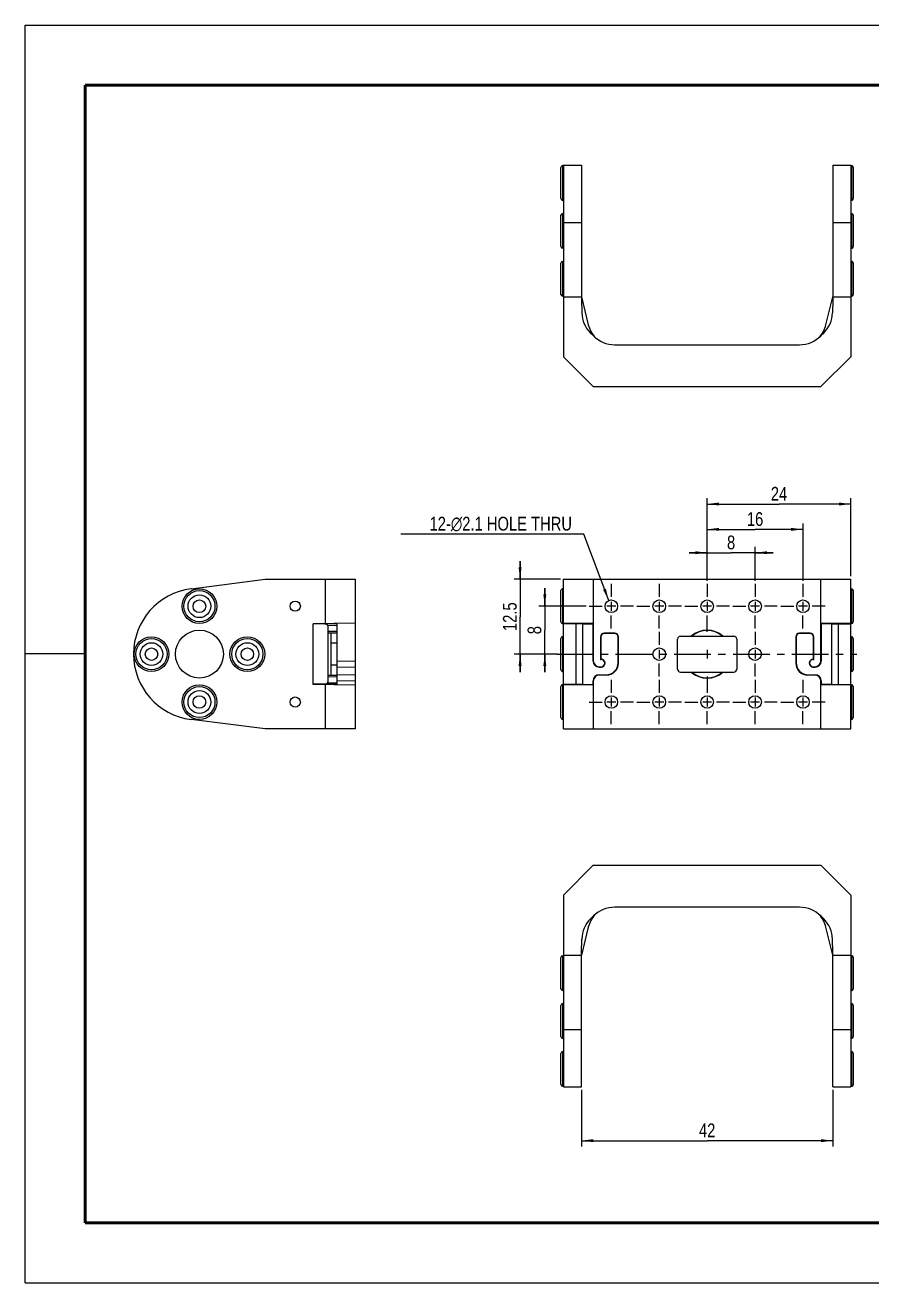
# Model space of a CAD drawing. Header units: millimetres. Extents: x 0 to 297, y 0 to 210.
# Drawn here: x 0 to 141.3, y 0 to 210 of the extents above; entities that cross this region are included whole.
import ezdxf

# ---------------------------------------------------------------- set-up
doc = ezdxf.new("R2010")
doc.units = ezdxf.units.MM
doc.header["$LTSCALE"] = 16.335
doc.linetypes.add('CENTER', pattern=[0.6, 0.375, -0.075, 0.075, -0.075])
doc.layers.get('0').update_dxf_attribs({"linetype": 'CONTINUOUS'})
doc.layers.add('02___PRT_ALL_AXES', color=7, linetype='CONTINUOUS')
doc.layers.add('7_ALL_FEATURES', color=7, linetype='CONTINUOUS')
doc.styles.get("Standard").update_dxf_attribs({"font": 'txt', "width": 0.8})
doc.dimstyles.new('DIMSTYLE_1', dxfattribs={"dimtxt": 2.3, "dimasz": 2, "dimexe": 0.18, "dimexo": 0.0625, "dimgap": 0.09, "dimtad": 1, "dimdec": 3, "dimdsep": 46, "dimtxsty": 'Standard', "dimblk": '_FILLED', "dimblk1": '_FILLED', "dimblk2": '_FILLED', "dimcen": 0.09, "dimadec": 0, "dimazin": 0, "dimtp": 0.001, "dimtm": 0.001, "dimtfac": 1, "dimtdec": 3, "dimtofl": 0, "dimtmove": 0, "dimatfit": 3, "dimldrblk": '_FILLED', "dimfxl": 1, "dimtolj": 1, "dimarcsym": 0})
doc.dimstyles.get("Standard").update_dxf_attribs({"dimtxt": 2.3, "dimasz": 2, "dimexe": 0.18, "dimexo": 0.0625, "dimgap": 0.09, "dimtad": 1, "dimdec": 3, "dimdsep": 46, "dimtxsty": 'Standard', "dimblk": '_FILLED', "dimblk1": '_FILLED', "dimblk2": '_FILLED', "dimcen": 0.09, "dimadec": 0, "dimazin": 0, "dimtol": 1, "dimtp": 0.05, "dimtm": 0.05, "dimtfac": 1, "dimtdec": 3, "dimtofl": 0, "dimtmove": 0, "dimatfit": 3, "dimldrblk": '_FILLED', "dimfxl": 1, "dimtolj": 1, "dimarcsym": 0})

# ---------------------------------------------------------------- blocks, each defined once
blk = doc.blocks.new('_FILLED')
at = {"color": 0, "linetype": 'ByBlock'}
blk.add_solid([(0, 0), (-1, 0.125), (-1, -0.125)], dxfattribs=at)
blk = doc.blocks.new('*D1')
at = {"color": 2, "linetype": 'Continuous'}
for p, q in [((113.85, 121.91), (110.85, 121.91)), ((110.85, 121.91), (117.85, 121.91)), ((113.85, 117.19), (113.85, 122.91)), ((124.85, 121.91), (117.85, 121.91)), ((121.85, 117.19), (121.85, 122.91)), ((121.85, 121.91), (124.85, 121.91))]:
    blk.add_line(p, q, dxfattribs=at)
at = {"color": 2, "linetype": 'Continuous', "xscale": 2, "yscale": 2, "zscale": 2}
blk.add_blockref('_FILLED', (113.85, 121.91), dxfattribs=at)
at = {"color": 2, "linetype": 'Continuous', "xscale": 2, "yscale": 2, "zscale": 2, "rotation": 180}
blk.add_blockref('_FILLED', (121.85, 121.91), dxfattribs=at)
at = {"color": 2, "linetype": 'Continuous', "insert": (117.85, 124.78), "char_height": 2.3, "width": 1.84, "attachment_point": 2, "line_spacing_factor": 0.9}
blk.add_mtext('8', dxfattribs=at)
blk = doc.blocks.new('*D2')
at = {"color": 2, "linetype": 'Continuous'}
for p, q in [((113.85, 117.19), (113.85, 126.81)), ((129.85, 117.19), (129.85, 126.81)), ((113.85, 125.81), (121.85, 125.81)), ((129.85, 125.81), (121.85, 125.81))]:
    blk.add_line(p, q, dxfattribs=at)
at = {"color": 2, "linetype": 'Continuous', "xscale": 2, "yscale": 2, "zscale": 2, "rotation": 180}
blk.add_blockref('_FILLED', (113.85, 125.81), dxfattribs=at)
at = {"color": 2, "linetype": 'Continuous', "xscale": 2, "yscale": 2, "zscale": 2}
blk.add_blockref('_FILLED', (129.85, 125.81), dxfattribs=at)
at = {"color": 2, "linetype": 'Continuous', "insert": (121.85, 128.68), "char_height": 2.3, "width": 3.68, "attachment_point": 2, "line_spacing_factor": 0.9}
blk.add_mtext('16', dxfattribs=at)
blk = doc.blocks.new('*D3')
at = {"color": 2, "linetype": 'Continuous'}
for p, q in [((113.85, 117.19), (113.85, 131.04)), ((137.85, 117.98), (137.85, 131.04)), ((113.85, 130.04), (125.85, 130.04)), ((137.85, 130.04), (125.85, 130.04))]:
    blk.add_line(p, q, dxfattribs=at)
at = {"color": 2, "linetype": 'Continuous', "xscale": 2, "yscale": 2, "zscale": 2, "rotation": 180}
blk.add_blockref('_FILLED', (113.85, 130.04), dxfattribs=at)
at = {"color": 2, "linetype": 'Continuous', "xscale": 2, "yscale": 2, "zscale": 2}
blk.add_blockref('_FILLED', (137.85, 130.04), dxfattribs=at)
at = {"color": 2, "linetype": 'Continuous', "insert": (125.85, 132.91), "char_height": 2.3, "width": 3.68, "attachment_point": 2, "line_spacing_factor": 0.9}
blk.add_mtext('24', dxfattribs=at)
blk = doc.blocks.new('*D4')
at = {"color": 2, "linetype": 'Continuous'}
for p, q in [((86.75, 112.98), (86.75, 115.98)), ((86.75, 115.98), (86.75, 108.98)), ((93.64, 112.98), (85.75, 112.98)), ((86.75, 101.98), (86.75, 108.98)), ((88.88, 104.98), (85.75, 104.98)), ((86.75, 104.98), (86.75, 101.98))]:
    blk.add_line(p, q, dxfattribs=at)
at = {"color": 2, "linetype": 'Continuous', "xscale": 2, "yscale": 2, "zscale": 2}
for p, rotation in [((86.75, 112.98), 270), ((86.75, 104.98), 90)]:
    blk.add_blockref('_FILLED', p, dxfattribs=dict(at, rotation=rotation))
at = {"color": 2, "linetype": 'Continuous', "insert": (83.87, 108.98), "char_height": 2.3, "width": 1.84, "attachment_point": 2, "rotation": 90, "line_spacing_factor": 0.9}
blk.add_mtext('8', dxfattribs=at)
blk = doc.blocks.new('*D5')
at = {"color": 2, "linetype": 'Continuous'}
for p, q in [((82.62, 117.48), (82.62, 120.48)), ((82.62, 120.48), (82.62, 111.23)), ((89.35, 117.48), (81.62, 117.48)), ((82.62, 101.98), (82.62, 111.23)), ((88.64, 104.98), (81.62, 104.98)), ((82.62, 104.98), (82.62, 101.98))]:
    blk.add_line(p, q, dxfattribs=at)
at = {"color": 2, "linetype": 'Continuous', "xscale": 2, "yscale": 2, "zscale": 2}
for p, rotation in [((82.62, 117.48), 270), ((82.62, 104.98), 90)]:
    blk.add_blockref('_FILLED', p, dxfattribs=dict(at, rotation=rotation))
at = {"color": 2, "linetype": 'Continuous', "insert": (79.75, 111.23), "char_height": 2.3, "width": 7.36, "attachment_point": 2, "rotation": 90, "line_spacing_factor": 0.9}
blk.add_mtext('12.5', dxfattribs=at)
blk = doc.blocks.new('*D9')
at = {"color": 2, "linetype": 'Continuous'}
for p, q in [((92.85, 32.22), (92.85, 22.74)), ((134.85, 32.22), (134.85, 22.74)), ((92.85, 23.74), (113.85, 23.74)), ((134.85, 23.74), (113.85, 23.74))]:
    blk.add_line(p, q, dxfattribs=at)
at = {"color": 2, "linetype": 'Continuous', "xscale": 2, "yscale": 2, "zscale": 2, "rotation": 180}
blk.add_blockref('_FILLED', (92.85, 23.74), dxfattribs=at)
at = {"color": 2, "linetype": 'Continuous', "xscale": 2, "yscale": 2, "zscale": 2}
blk.add_blockref('_FILLED', (134.85, 23.74), dxfattribs=at)
at = {"color": 2, "linetype": 'Continuous', "insert": (113.85, 26.61), "char_height": 2.3, "width": 3.68, "attachment_point": 2, "line_spacing_factor": 0.9}
blk.add_mtext('42', dxfattribs=at)

msp = doc.modelspace()

# ---------------------------------------------------------------- linework, layer by layer
at = {"color": 7, "linetype": 'Continuous'}
for p, q in [((0, 0), (0, 210)), ((0, 210), (297, 210)), ((10, 105), (0, 105)), ((0, 0), (297, 0))]:
    msp.add_line(p, q, dxfattribs=at)
at = {"color": 7, "linetype": 'Continuous', "const_width": 0.5}
for points in [[(10, 200), (10, 10)], [(287, 200), (10, 200)], [(10, 10), (287, 10)]]:
    msp.add_lwpolyline(points, dxfattribs=at)
at = {"layer": '02___PRT_ALL_AXES', "color": 7, "linetype": 'Continuous'}
for p, q in [((89.8475, 186.6461), (89.8475, 164.6461)), ((89.8475, 186.6461), (92.8475, 186.6461)), ((134.8475, 186.6461), (137.8475, 186.6461)), ((137.8475, 186.6461), (137.8475, 164.6461)), ((27.6912, 115.8886), (40.0897, 117.4779)), ((97.8475, 113.7204), (97.8475, 112.2354)), ((105.8475, 113.7204), (105.8475, 112.2354)), ((113.8475, 113.7204), (113.8475, 112.2354)), ((121.8475, 113.7204), (121.8475, 112.2354)), ((129.8475, 113.7204), (129.8475, 112.2354)), ((98.59, 112.9779), (97.105, 112.9779)), ((106.59, 112.9779), (105.105, 112.9779)), ((114.59, 112.9779), (113.105, 112.9779)), ((122.59, 112.9779), (121.105, 112.9779)), ((130.59, 112.9779), (129.105, 112.9779)), ((105.8475, 105.7204), (105.8475, 104.2354)), ((113.8475, 105.7204), (113.8475, 104.2354)), ((121.8475, 105.7204), (121.8475, 104.2354)), ((98.59, 96.9779), (97.105, 96.9779)), ((97.8475, 97.7204), (97.8475, 96.2354)), ((106.59, 96.9779), (105.105, 96.9779)), ((105.8475, 97.7204), (105.8475, 96.2354)), ((114.59, 96.9779), (113.105, 96.9779)), ((113.8475, 97.7204), (113.8475, 96.2354)), ((122.59, 96.9779), (121.105, 96.9779)), ((121.8475, 97.7204), (121.8475, 96.2354)), ((130.59, 96.9779), (129.105, 96.9779)), ((129.8475, 97.7204), (129.8475, 96.2354)), ((40.0897, 92.4779), (27.6912, 94.0672)), ((89.8475, 54.7178), (89.8475, 32.7178)), ((137.8475, 54.7178), (137.8475, 32.7178)), ((89.8475, 32.7178), (92.8475, 32.7178)), ((134.8475, 32.7178), (137.8475, 32.7178))]:
    msp.add_line(p, q, dxfattribs=at)
at = {"layer": '02___PRT_ALL_AXES', "color": 7, "linetype": 'CENTER'}
for p, q in [((97.8475, 116.6904), (97.8475, 114.5279)), ((105.8475, 116.6904), (105.8475, 114.5279)), ((113.8475, 116.6904), (113.8475, 114.5279)), ((121.8475, 116.6904), (121.8475, 114.5279)), ((129.8475, 116.6904), (129.8475, 114.5279)), ((94.135, 112.9779), (96.2975, 112.9779)), ((97.8475, 109.2654), (97.8475, 111.4279)), ((101.56, 112.9779), (99.3975, 112.9779)), ((102.135, 112.9779), (104.2975, 112.9779)), ((105.8475, 109.2654), (105.8475, 111.4279)), ((109.56, 112.9779), (107.3975, 112.9779)), ((110.135, 112.9779), (112.2975, 112.9779)), ((113.8475, 108.6904), (113.8475, 111.4279)), ((117.56, 112.9779), (115.3975, 112.9779)), ((118.135, 112.9779), (120.2975, 112.9779)), ((121.8475, 109.2654), (121.8475, 111.4279)), ((125.56, 112.9779), (123.3975, 112.9779)), ((126.135, 112.9779), (128.2975, 112.9779)), ((129.8475, 109.2654), (129.8475, 111.4279)), ((133.56, 112.9779), (131.3975, 112.9779)), ((105.8475, 108.6904), (105.8475, 106.5279)), ((121.8475, 108.6904), (121.8475, 106.5279)), ((88.7612, 104.9779), (138.8475, 104.9779)), ((105.8475, 101.2654), (105.8475, 103.4279)), ((121.8475, 101.2654), (121.8475, 103.4279)), ((113.8475, 101.2654), (113.8475, 98.5279)), ((97.8475, 100.6904), (97.8475, 98.5279)), ((105.8475, 100.6904), (105.8475, 98.5279)), ((121.8475, 100.6904), (121.8475, 98.5279)), ((129.8475, 100.6904), (129.8475, 98.5279)), ((94.135, 96.9779), (96.2975, 96.9779)), ((101.56, 96.9779), (99.3975, 96.9779)), ((102.135, 96.9779), (104.2975, 96.9779)), ((109.56, 96.9779), (107.3975, 96.9779)), ((110.135, 96.9779), (112.2975, 96.9779)), ((117.56, 96.9779), (115.3975, 96.9779)), ((118.135, 96.9779), (120.2975, 96.9779)), ((125.56, 96.9779), (123.3975, 96.9779)), ((126.135, 96.9779), (128.2975, 96.9779)), ((133.56, 96.9779), (131.3975, 96.9779)), ((97.8475, 93.2654), (97.8475, 95.4279)), ((105.8475, 93.2654), (105.8475, 95.4279)), ((113.8475, 93.2654), (113.8475, 95.4279)), ((121.8475, 93.2654), (121.8475, 95.4279)), ((129.8475, 93.2654), (129.8475, 95.4279))]:
    msp.add_line(p, q, dxfattribs=at)
at = {"layer": '02___PRT_ALL_AXES', "color": 7, "linetype": 'Continuous'}
for centre, radius in [((29.0897, 112.9779), 1.05), ((45.0897, 112.9779), 0.85), ((97.8475, 112.9779), 1.05), ((105.8475, 112.9779), 1.05), ((113.8475, 112.9779), 1.05), ((121.8475, 112.9779), 1.05), ((129.8475, 112.9779), 1.05), ((21.0897, 104.9779), 1.05), ((37.0897, 104.9779), 1.05), ((105.8475, 104.9779), 1.05), ((121.8475, 104.9779), 1.05), ((29.0897, 96.9779), 1.05), ((45.0897, 96.9779), 0.85), ((97.8475, 96.9779), 1.05), ((105.8475, 96.9779), 1.05), ((113.8475, 96.9779), 1.05), ((121.8475, 96.9779), 1.05), ((129.8475, 96.9779), 1.05)]:
    msp.add_circle(centre, radius, dxfattribs=at)
msp.add_arc((29.0897, 104.9779), 11, 97.304446, 262.695554, dxfattribs=at)
at = {"layer": '7_ALL_FEATURES', "color": 7, "linetype": 'Continuous'}
for p, q in [((89.4475, 181.0461), (89.4475, 186.2461)), ((89.8475, 186.5461), (89.7475, 186.5461)), ((92.8475, 186.6461), (92.8475, 164.1461)), ((134.8475, 186.6461), (134.8475, 164.1461)), ((137.8475, 186.5461), (137.9475, 186.5461)), ((138.2475, 186.2461), (138.2475, 181.0461)), ((89.8475, 180.7461), (89.7475, 180.7461)), ((137.8475, 180.7461), (137.9475, 180.7461)), ((89.8475, 178.5461), (89.7475, 178.5461)), ((137.8475, 178.5461), (137.9475, 178.5461)), ((89.4475, 173.0461), (89.4475, 178.2461)), ((138.2475, 178.2461), (138.2475, 173.0461)), ((89.8475, 172.7461), (89.7475, 172.7461)), ((137.8475, 172.7461), (137.9475, 172.7461)), ((89.4475, 165.0461), (89.4475, 170.2461)), ((89.8475, 170.5461), (89.7475, 170.5461)), ((137.8475, 170.5461), (137.9475, 170.5461)), ((138.2475, 170.2461), (138.2475, 165.0461)), ((89.8475, 164.7461), (89.7475, 164.7461)), ((89.8475, 164.6461), (89.8475, 154.6461)), ((89.8475, 164.6461), (92.8475, 164.6461)), ((92.8475, 164.6461), (94.0121, 159.9766)), ((92.8475, 164.1461), (92.9241, 161.9545)), ((133.683, 159.9766), (134.8475, 164.6461)), ((134.8475, 164.1461), (134.771, 161.9545)), ((134.8475, 164.6461), (137.8475, 164.6461)), ((137.8475, 164.7461), (137.9475, 164.7461)), ((137.8475, 164.6461), (137.8475, 154.6461)), ((94.3855, 158.5934), (94.8684, 158.1106)), ((132.8267, 158.1106), (133.3096, 158.5934)), ((98.4039, 156.6461), (129.2912, 156.6461)), ((94.8475, 149.6461), (89.8475, 154.6461)), ((137.8475, 154.6461), (132.8475, 149.6461)), ((94.8475, 149.6461), (132.8475, 149.6461)), ((40.0897, 117.4779), (55.0897, 117.4779)), ((50.0897, 117.4779), (50.0897, 110.0791)), ((55.0897, 117.4779), (55.0897, 92.4779)), ((89.4475, 110.3779), (89.4475, 115.5779)), ((89.8475, 115.8779), (89.7475, 115.8779)), ((89.8475, 92.4779), (89.8475, 117.4779)), ((89.8475, 117.4779), (137.8475, 117.4779)), ((94.8475, 117.4779), (94.8475, 103.8778)), ((132.8475, 103.8778), (132.8475, 117.4779)), ((137.8475, 92.4779), (137.8475, 117.4779)), ((137.8475, 115.8779), (137.9475, 115.8779)), ((138.2475, 115.5779), (138.2475, 110.3779)), ((52.0897, 109.9779), (48.0895, 110.0128)), ((55.0897, 110.1664), (48.0897, 110.0442)), ((48.0897, 99.9116), (48.0897, 110.0442)), ((50.5897, 100.513), (50.5897, 109.4428)), ((52.0897, 99.9779), (52.0897, 109.9779)), ((89.8475, 110.0779), (89.7475, 110.0779)), ((94.8475, 110.1664), (89.8475, 110.0791)), ((91.9095, 110.0442), (89.8475, 110.0442)), ((91.9095, 110.0442), (91.9095, 99.9116)), ((93.0676, 110.0233), (91.9095, 110.0442)), ((93.0676, 110.0233), (93.0676, 99.9325)), ((93.0676, 110.0233), (94.7044, 110.0233)), ((94.8475, 110.1664), (94.7044, 110.0233)), ((94.7952, 109.9779), (94.7044, 110.0233)), ((94.7952, 103.8254), (94.7952, 109.9779)), ((137.8475, 110.0791), (132.8475, 110.1664)), ((132.8475, 110.1664), (132.9907, 110.0233)), ((132.8999, 109.9779), (132.9907, 110.0233)), ((132.8999, 109.9779), (132.8999, 103.8254)), ((134.6275, 110.0233), (132.9907, 110.0233)), ((134.6275, 110.0233), (135.7856, 110.0442)), ((134.6275, 110.0233), (134.6275, 99.9325)), ((135.7856, 110.0442), (137.8475, 110.0442)), ((135.7856, 99.9116), (135.7856, 110.0442)), ((137.8475, 110.0779), (137.9475, 110.0779)), ((52.0897, 108.4779), (50.5897, 108.491)), ((51.0897, 101.4692), (51.0897, 108.4866)), ((89.4475, 102.3779), (89.4475, 107.5779)), ((89.8475, 107.8779), (89.7475, 107.8779)), ((96.0475, 107.878), (96.0475, 104.0779)), ((96.0999, 107.8256), (96.0999, 104.1303)), ((98.4476, 108.4779), (96.6475, 108.4779)), ((98.3953, 108.4255), (96.6998, 108.4255)), ((98.9952, 103.53), (98.9952, 107.8256)), ((99.0475, 103.4776), (99.0475, 107.878)), ((108.8975, 102.4779), (108.8975, 107.4779)), ((109.3975, 107.9779), (118.2975, 107.9779)), ((118.7975, 107.4779), (118.7975, 102.4779)), ((128.6475, 107.878), (128.6475, 103.4776)), ((128.6999, 107.8256), (128.6999, 103.53)), ((131.0476, 108.4779), (129.2475, 108.4779)), ((130.9953, 108.4255), (129.2998, 108.4255)), ((131.5952, 104.1303), (131.5952, 107.8256)), ((131.6475, 104.0779), (131.6475, 107.878)), ((137.8475, 107.8779), (137.9475, 107.8779)), ((138.2475, 107.5779), (138.2475, 102.3779)), ((52.0897, 106.8254), (51.0897, 106.8254)), ((52.0897, 103.1304), (51.0897, 103.1304)), ((96.0999, 104.1303), (96.0475, 104.0779)), ((96.0475, 104.0779), (96.1475, 104.0779)), ((96.0999, 104.1303), (96.1475, 104.1303)), ((131.5475, 104.1303), (131.5952, 104.1303)), ((131.5475, 104.0779), (131.6475, 104.0779)), ((131.5952, 104.1303), (131.6475, 104.0779)), ((50.5897, 101.4648), (52.0897, 101.4779)), ((52.0897, 102.8255), (55.0897, 102.8779)), ((55.0897, 101.4779), (52.0897, 101.5303)), ((89.8475, 102.0779), (89.7475, 102.0779)), ((95.795, 102.8255), (96.1475, 102.8255)), ((95.795, 101.5303), (96.9955, 101.5303)), ((95.8474, 102.8779), (96.1475, 102.8779)), ((97.0479, 101.4779), (95.8474, 101.4779)), ((109.3975, 101.9779), (118.2975, 101.9779)), ((131.8477, 101.4779), (130.6472, 101.4779)), ((130.6996, 101.5303), (131.9001, 101.5303)), ((131.5475, 102.8779), (131.8477, 102.8779)), ((131.5475, 102.8255), (131.9001, 102.8255)), ((137.8475, 102.0779), (137.9475, 102.0779)), ((52.0897, 99.9779), (48.0895, 99.943)), ((55.0897, 99.7894), (48.0897, 99.9116)), ((50.0897, 99.8767), (50.0897, 92.4779)), ((89.4475, 94.3779), (89.4475, 99.5779)), ((89.8475, 99.8779), (89.7475, 99.8779)), ((91.9095, 99.9116), (89.8475, 99.9116)), ((94.8475, 99.7894), (89.8475, 99.8767)), ((93.0676, 99.9325), (91.9095, 99.9116)), ((93.0676, 99.9325), (94.7044, 99.9325)), ((94.7952, 99.9779), (94.7044, 99.9325)), ((94.8475, 99.7894), (94.7044, 99.9325)), ((94.7952, 99.9779), (94.7952, 100.5304)), ((94.8475, 100.4781), (94.8475, 92.4779)), ((132.8475, 92.4779), (132.8475, 100.4781)), ((132.8475, 99.7894), (132.9907, 99.9325)), ((137.8475, 99.8767), (132.8475, 99.7894)), ((132.8999, 100.5304), (132.8999, 99.9779)), ((132.8999, 99.9779), (132.9907, 99.9325)), ((134.6275, 99.9325), (132.9907, 99.9325)), ((134.6275, 99.9325), (135.7856, 99.9116)), ((135.7856, 99.9116), (137.8475, 99.9116)), ((137.8475, 99.8779), (137.9475, 99.8779)), ((138.2475, 99.5779), (138.2475, 94.3779)), ((55.0897, 92.4779), (40.0897, 92.4779)), ((89.8475, 94.0779), (89.7475, 94.0779)), ((89.8475, 92.4779), (137.8475, 92.4779)), ((137.8475, 94.0779), (137.9475, 94.0779)), ((94.8475, 69.7178), (89.8475, 64.7178)), ((94.8475, 69.7178), (132.8475, 69.7178)), ((137.8475, 64.7178), (132.8475, 69.7178)), ((89.8475, 64.7178), (89.8475, 54.7178)), ((137.8475, 64.7178), (137.8475, 54.7178)), ((94.8684, 61.2533), (94.3855, 60.7705)), ((129.2912, 62.7178), (98.4039, 62.7178)), ((133.3096, 60.7705), (132.8267, 61.2533)), ((94.0121, 59.3872), (92.8475, 54.7178)), ((134.8475, 54.7178), (133.683, 59.3872)), ((92.8475, 55.2178), (92.9241, 57.4094)), ((134.8475, 55.2178), (134.771, 57.4094)), ((89.8475, 54.6178), (89.7475, 54.6178)), ((89.8475, 54.7178), (92.8475, 54.7178)), ((92.8475, 32.7178), (92.8475, 55.2178)), ((134.8475, 32.7178), (134.8475, 55.2178)), ((134.8475, 54.7178), (137.8475, 54.7178)), ((137.8475, 54.6178), (137.9475, 54.6178)), ((89.4475, 49.1178), (89.4475, 54.3178)), ((138.2475, 54.3178), (138.2475, 49.1178)), ((89.8475, 48.8178), (89.7475, 48.8178)), ((137.8475, 48.8178), (137.9475, 48.8178)), ((89.4475, 41.1178), (89.4475, 46.3178)), ((89.8475, 46.6178), (89.7475, 46.6178)), ((137.8475, 46.6178), (137.9475, 46.6178)), ((138.2475, 46.3178), (138.2475, 41.1178)), ((89.8475, 40.8178), (89.7475, 40.8178)), ((137.8475, 40.8178), (137.9475, 40.8178)), ((89.4475, 33.1178), (89.4475, 38.3178)), ((89.8475, 38.6178), (89.7475, 38.6178)), ((137.8475, 38.6178), (137.9475, 38.6178)), ((138.2475, 38.3178), (138.2475, 33.1178)), ((89.8475, 32.8178), (89.7475, 32.8178)), ((137.8475, 32.8178), (137.9475, 32.8178))]:
    msp.add_line(p, q, dxfattribs=at)
at = {"layer": '7_ALL_FEATURES', "color": 9, "linetype": 'Continuous'}
for p, q in [((89.7475, 180.7461), (89.7475, 186.5461)), ((137.9475, 186.5461), (137.9475, 180.7461)), ((89.7475, 172.7461), (89.7475, 178.5461)), ((137.9475, 178.5461), (137.9475, 172.7461)), ((89.8475, 177.0447), (92.8475, 177.0447)), ((134.8475, 177.0447), (137.8475, 177.0447)), ((89.7475, 164.7461), (89.7475, 170.5461)), ((137.9475, 170.5461), (137.9475, 164.7461)), ((89.7475, 110.0779), (89.7475, 115.8779)), ((137.9475, 115.8779), (137.9475, 110.0779)), ((50.4813, 109.7879), (52.0897, 109.7739)), ((52.0897, 108.7329), (50.5897, 108.746)), ((89.7475, 102.0779), (89.7475, 107.8779)), ((96.0475, 107.878), (96.0999, 107.8256)), ((96.6475, 108.4779), (96.6998, 108.4255)), ((98.4476, 108.4779), (98.3953, 108.4255)), ((99.0475, 107.878), (98.9952, 107.8256)), ((128.6475, 107.878), (128.6999, 107.8256)), ((129.2475, 108.4779), (129.2998, 108.4255)), ((131.0476, 108.4779), (130.9953, 108.4255)), ((131.6475, 107.878), (131.5952, 107.8256)), ((137.9475, 107.8779), (137.9475, 102.0779)), ((52.0897, 103.8254), (55.0897, 103.8778)), ((94.7952, 103.8254), (94.8475, 103.8778)), ((96.1475, 104.0779), (96.1475, 104.1303)), ((99.0475, 103.4776), (98.9952, 103.53)), ((128.6475, 103.4776), (128.6999, 103.53)), ((131.5475, 104.0779), (131.5475, 104.1303)), ((132.8475, 103.8778), (132.8999, 103.8254)), ((50.5897, 101.2098), (52.0897, 101.2229)), ((95.795, 102.8255), (95.8474, 102.8779)), ((95.8474, 101.4779), (95.795, 101.5303)), ((96.1475, 102.8779), (96.1475, 102.8255)), ((97.0479, 101.4779), (96.9955, 101.5303)), ((130.6472, 101.4779), (130.6996, 101.5303)), ((131.5475, 102.8779), (131.5475, 102.8255)), ((131.8477, 102.8779), (131.9001, 102.8255)), ((131.9001, 101.5303), (131.8477, 101.4779)), ((50.4813, 100.1679), (52.0897, 100.1819)), ((55.0897, 100.4781), (52.0897, 100.5304)), ((89.7475, 94.0779), (89.7475, 99.8779)), ((94.8475, 100.4781), (94.7952, 100.5304)), ((132.8999, 100.5304), (132.8475, 100.4781)), ((137.9475, 99.8779), (137.9475, 94.0779)), ((89.7475, 48.8178), (89.7475, 54.6178)), ((137.9475, 54.6178), (137.9475, 48.8178)), ((89.7475, 40.8178), (89.7475, 46.6178)), ((137.9475, 46.6178), (137.9475, 40.8178)), ((89.8475, 42.3192), (92.8475, 42.3192)), ((134.8475, 42.3192), (137.8475, 42.3192)), ((89.7475, 32.8178), (89.7475, 38.6178)), ((137.9475, 38.6178), (137.9475, 32.8178))]:
    msp.add_line(p, q, dxfattribs=at)
at = {"layer": '7_ALL_FEATURES', "color": 7, "linetype": 'Continuous'}
for centre, radius in [((29.0897, 112.9779), 2.9), ((29.0897, 112.9779), 1.9), ((21.0897, 104.9779), 2.9), ((29.0897, 104.9779), 4), ((37.0897, 104.9779), 2.9), ((21.0897, 104.9779), 1.9), ((37.0897, 104.9779), 1.9), ((29.0897, 96.9779), 2.9), ((29.0897, 96.9779), 1.9)]:
    msp.add_circle(centre, radius, dxfattribs=at)
at = {"layer": '7_ALL_FEATURES', "color": 9, "linetype": 'Continuous'}
for centre in [(29.0897, 112.9779), (21.0897, 104.9779), (37.0897, 104.9779), (29.0897, 96.9779)]:
    msp.add_circle(centre, 2.6, dxfattribs=at)
at = {"layer": '7_ALL_FEATURES', "color": 7, "linetype": 'Continuous'}
for centre, radius, start, end in [((89.7475, 186.2461), 0.3, 90, 180), ((137.9475, 186.2461), 0.3, 359.999945, 90), ((89.7475, 181.0461), 0.3, 180, 270), ((137.9475, 181.0461), 0.3, 270, 0.000055), ((89.7475, 178.2461), 0.3, 90, 180), ((137.9475, 178.2461), 0.3, 359.999945, 90), ((89.7475, 173.0461), 0.3, 180, 270), ((137.9475, 173.0461), 0.3, 270, 0.000055), ((89.7475, 170.2461), 0.3, 90, 180), ((137.9475, 170.2461), 0.3, 359.999945, 90), ((89.7475, 165.0461), 0.3, 180, 270), ((137.9475, 165.0461), 0.3, 270, 0.000055), ((97.921, 162.129), 5, 182, 225), ((129.7741, 162.129), 5, 315, 358), ((98.8635, 161.1865), 5, 194.003248, 221.498712), ((128.8316, 161.1865), 5, 318.50098, 345.996752), ((98.4039, 161.6461), 5, 225, 270), ((129.2912, 161.6461), 5, 270, 315), ((89.7475, 115.5779), 0.3, 90, 180.000055), ((137.9475, 115.5779), 0.3, 0, 90), ((89.7475, 110.3779), 0.3, 179.999945, 270), ((137.9475, 110.3779), 0.3, 270, 360), ((89.7475, 107.5779), 0.3, 90, 180.000055), ((109.3975, 107.4779), 0.5, 90, 180), ((113.8475, 104.9779), 4, 48.590378, 131.409622), ((113.8475, 104.9779), 3.9476, 49.459948, 130.540052), ((118.2975, 107.4779), 0.5, 0, 90), ((137.9475, 107.5779), 0.3, 0, 90), ((96.1475, 103.4779), 0.6524, 270, 90), ((96.1475, 103.4779), 0.6, 270, 90), ((131.5475, 103.4779), 0.6524, 90, 270), ((131.5475, 103.4779), 0.6, 90, 270), ((89.7475, 102.3779), 0.3, 179.999945, 270), ((109.3975, 102.4779), 0.5, 180, 270), ((113.8475, 104.9779), 4, 228.590378, 311.409622), ((113.8475, 104.9779), 3.9476, 229.459948, 310.540052), ((118.2975, 102.4779), 0.5, 270, 360), ((137.9475, 102.3779), 0.3, 270, 360), ((89.7475, 99.5779), 0.3, 90, 180.000055), ((137.9475, 99.5779), 0.3, 0, 90), ((89.7475, 94.3779), 0.3, 179.999945, 270), ((137.9475, 94.3779), 0.3, 270, 360), ((98.8635, 58.1774), 5, 138.50098, 165.996752), ((98.4039, 57.7178), 5, 90, 135), ((129.2912, 57.7178), 5, 45, 90), ((128.8316, 58.1774), 5, 14.003248, 41.498712), ((97.921, 57.2349), 5, 135, 178), ((129.7741, 57.2349), 5, 2, 45), ((89.7475, 54.3178), 0.3, 90, 180), ((137.9475, 54.3178), 0.3, 359.999945, 90), ((89.7475, 49.1178), 0.3, 180, 270), ((137.9475, 49.1178), 0.3, 270, 0.000055), ((89.7475, 46.3178), 0.3, 90, 180), ((137.9475, 46.3178), 0.3, 359.999945, 90), ((89.7475, 41.1178), 0.3, 180, 270), ((137.9475, 41.1178), 0.3, 270, 0.000055), ((89.7475, 38.3178), 0.3, 90, 180), ((137.9475, 38.3178), 0.3, 359.999945, 90), ((89.7475, 33.1178), 0.3, 180, 270), ((137.9475, 33.1178), 0.3, 270, 0.000055)]:
    msp.add_arc(centre, radius, start, end, dxfattribs=at)
for centre, major_axis, ratio, start_param, end_param in [((45.5897, 109.4888), (5, -0.0517), 0.33221504, 0.00343406, 0.21206691), ((96.6476, 107.8778), (0.4244, -0.4244), 0.99969546, 2.35634678, 3.92683852), ((96.7, 107.8255), (0.4244, -0.4244), 0.99969546, 2.35634678, 3.92683852), ((98.3951, 107.8255), (-0.4244, -0.4244), 0.99969546, 2.35634678, 3.92683852), ((98.4475, 107.8778), (0.4244, 0.4244), 0.99969546, -0.78524587, 0.78524587), ((129.2476, 107.8778), (0.4244, -0.4244), 0.99969546, 2.35634678, 3.92683852), ((129.3, 107.8255), (0.4244, -0.4244), 0.99969546, 2.35634678, 3.92683852), ((130.9951, 107.8255), (-0.4244, -0.4244), 0.99969546, 2.35634678, 3.92683852), ((131.0475, 107.8778), (0.4244, 0.4244), 0.99969546, -0.78524587, 0.78524587), ((95.7953, 103.8257), (0.7073, 0.7073), 0.99969546, -3.92683852, -2.35634678), ((95.8477, 103.8781), (0.7073, 0.7073), 0.99969546, 2.35634678, 3.92683852), ((96.9949, 103.5306), (-1.4146, 1.4146), 0.99969546, 2.35634678, 3.92683852), ((97.0472, 103.4782), (1.4146, -1.4146), 0.99969546, -0.78524587, 0.78524587), ((130.6479, 103.4782), (1.4146, 1.4146), 0.99969546, -3.92683852, -2.35634678), ((130.7002, 103.5306), (1.4146, 1.4146), 0.99969546, 2.35634678, 3.92683852), ((131.8474, 103.8781), (0.7073, -0.7073), 0.99969546, -0.78524587, 0.78524587), ((131.8998, 103.8257), (-0.7073, 0.7073), 0.99969546, -3.92683852, -2.35634678), ((95.7953, 100.5301), (-0.7073, 0.7073), 0.99969546, -0.78524587, 0.78524587), ((95.8477, 100.4778), (-0.7073, 0.7073), 0.99969546, -0.78524587, 0.78524587), ((131.8474, 100.4778), (-0.7073, -0.7073), 0.99969546, 2.35634678, 3.92683852), ((131.8998, 100.5301), (0.7073, 0.7073), 0.99969546, -0.78524587, 0.78524587), ((45.5897, 100.467), (5, 0.0517), 0.33221504, -0.21206691, -0.00343406)]:
    msp.add_ellipse(centre, major_axis=major_axis, ratio=ratio, start_param=start_param, end_param=end_param, dxfattribs=at)
for points, start_tangent, end_tangent in [([(50.4813, 109.7879), (50.375, 109.9022), (50.2253, 109.9718), (50.0313, 109.9959)], (-0.53515618, 0.84475314), (-0.99996192, 0.00872654)), ([(50.0313, 99.9599), (50.2253, 99.984), (50.375, 100.0536), (50.4813, 100.1679)], (0.99996192, 0.00872654), (0.53515618, 0.84475314))]:
    msp.add_spline(points, degree=3, dxfattribs=dict(at, start_tangent=start_tangent, end_tangent=end_tangent))

# ---------------------------------------------------------------- texts
at = {"color": 2, "linetype": 'Continuous', "insert": (91.2876, 127.9098), "char_height": 2.3, "width": 32.506667, "attachment_point": 3, "line_spacing_factor": 0.9}
msp.add_mtext('12-\\Fgdt;{\\Fgdt;n}\\Ftxt;2.1 HOLE THRU', dxfattribs=at)

# ---------------------------------------------------------------- dimensions: what is measured, and where the dimension line sits
at = {"color": 2, "linetype": 'Continuous'}
for base, p2, picture, middle in [((137.8475, 130.0393), (137.8475, 117.9779), '*D3', (124.0075, 131.7643)), ((129.8475, 125.8052), (129.8475, 117.1904), '*D2', (120.0075, 127.5302)), ((121.8475, 121.9093), (121.8475, 117.1904), '*D1', (116.9275, 123.6343))]:
    dim = msp.add_linear_dim(base=base, p1=(113.8475, 117.1904), p2=p2, dimstyle='DIMSTYLE_1', dxfattribs=at)
    dim.commit()
    dim.dimension.update_dxf_attribs({"geometry": picture, "text_midpoint": middle, "dimtype": 160})
for base, p1, p2, angle, picture, middle in [((82.6241, 117.4779), (88.6377, 104.9779), (89.3475, 117.4779), 90, '*D5', (82.548, 107.938)), ((86.7462, 112.9779), (88.8847, 104.9779), (93.635, 112.9779), 90, '*D4', (85.4335, 108.1554)), ((92.8475, 23.7392), (134.8475, 32.2178), (92.8475, 32.2178), 180, '*D9', (112.0075, 25.4642))]:
    dim = msp.add_linear_dim(base=base, p1=p1, p2=p2, angle=angle, dimstyle='DIMSTYLE_1', dxfattribs=at)
    dim.commit()
    dim.dimension.update_dxf_attribs({"geometry": picture, "text_midpoint": middle, "dimtype": 160})

# ---------------------------------------------------------------- leaders
at = {"color": 2, "linetype": 'Continuous', "annotation_type": 0, "has_hookline": 1, "hookline_direction": 1, "text_width": 28.4762}
msp.add_leader([(97.4114, 113.933), (93.2876, 125.0348), (91.2876, 125.0348)], dimstyle='Standard', override={"dimtad": 1}, dxfattribs=at)

doc.saveas('drawing.dxf')
